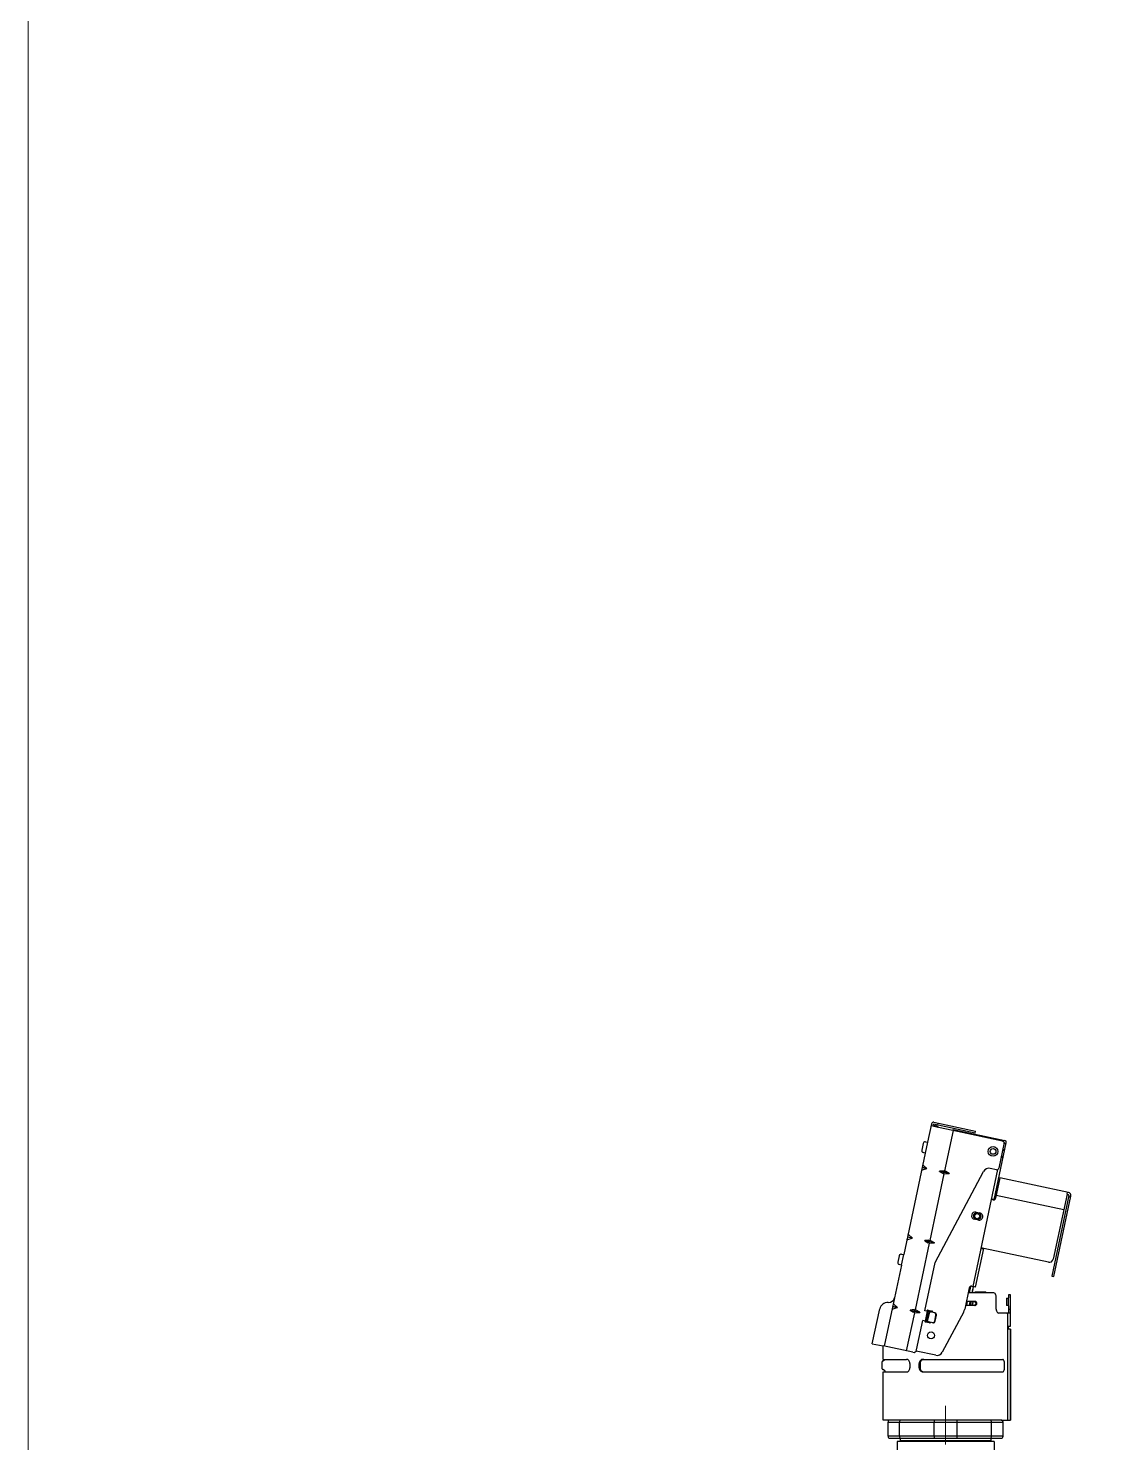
# Model space of a CAD drawing. Header units: millimetres. Extents: x 0 to 10987, y 0 to 7892.
# Drawn here: x 552 to 1081, y 5429 to 6125 of the extents above; entities that cross this region are included whole.
import ezdxf

# ---------------------------------------------------------------- set-up
doc = ezdxf.new("R2010")
doc.units = ezdxf.units.MM
doc.linetypes.add('CENTER2', pattern=[28.575, 19.05, -3.175, 3.175, -3.175])
doc.layers.add('01_外形線', color=7, linetype='Continuous', lineweight=25)
doc.layers.add('04_中心線', color=1, linetype='CENTER2', lineweight=9)

msp = doc.modelspace()

# ---------------------------------------------------------------- linework, layer by layer
at = {"layer": '01_外形線'}
for p, q in [((996.94, 5585.701), (995.017, 5576.653)), ((997.71, 5584.515), (996.732, 5584.723)), ((997.71, 5584.515), (997.918, 5585.493)), ((998.2, 5584.411), (997.71, 5584.515)), ((1018.459, 5581.127), (997.918, 5585.493)), ((998.126, 5586.471), (1018.667, 5582.105)), ((998.293, 5584.851), (998.2, 5584.411)), ((1000.387, 5583.946), (998.2, 5584.411)), ((999.565, 5584.581), (998.293, 5584.851)), ((999.178, 5584.203), (999.271, 5584.643)), ((999.471, 5584.14), (999.565, 5584.581)), ((1000.083, 5586.055), (999.875, 5585.077)), ((1007.492, 5582.436), (1000.387, 5583.946)), ((1003.556, 5562.518), (1007.777, 5582.375)), ((1007.596, 5582.925), (1007.492, 5582.436)), ((1031.946, 5577.238), (1007.492, 5582.436)), ((1007.596, 5582.925), (1033.028, 5577.519)), ((1008.47, 5582.228), (1008.574, 5582.717)), ((992.834, 5576.001), (992.144, 5572.756)), ((995.017, 5576.653), (993.874, 5571.273)), ((993.934, 5576.786), (995.017, 5576.653)), ((1018.459, 5581.127), (1018.667, 5582.105)), ((1027.848, 5548.338), (1033.798, 5576.333)), ((1030.093, 5578.143), (1029.989, 5577.654)), ((1032.82, 5576.541), (1030.128, 5563.878)), ((1030.967, 5577.446), (1031.071, 5577.935)), ((1031.946, 5577.238), (1032.05, 5577.727)), ((1032.689, 5576.569), (1032.82, 5576.541)), ((1033.694, 5575.844), (1032.716, 5576.052)), ((993.874, 5571.273), (983.27, 5521.388)), ((993.874, 5571.273), (992.83, 5571.592)), ((1032.213, 5568.874), (1031.234, 5569.082)), ((1032.317, 5569.364), (1031.338, 5569.571)), ((1032.014, 5572.75), (1032.992, 5572.543)), ((1032.118, 5573.24), (1033.096, 5573.032)), ((994.658, 5563.633), (992.354, 5564.123)), ((992.374, 5564.221), (994.679, 5563.731)), ((992.582, 5562.971), (994.658, 5563.633)), ((994.679, 5563.731), (993.052, 5565.18)), ((994.679, 5563.731), (994.658, 5563.633)), ((998.783, 5517.416), (1022.612, 5562.231)), ((1000.928, 5562.3), (1000.948, 5562.398)), ((1002.746, 5561.914), (1000.928, 5562.3)), ((1000.928, 5562.3), (1002.618, 5561.312)), ((1002.894, 5562.614), (1000.948, 5562.398)), ((1000.948, 5562.398), (1002.766, 5562.012)), ((1002.894, 5562.614), (1002.618, 5561.312)), ((1003.063, 5561.136), (1003.373, 5562.594)), ((1005.704, 5561.285), (1003.207, 5561.816)), ((1003.228, 5561.914), (1005.725, 5561.383)), ((1005.725, 5561.383), (1003.556, 5562.518)), ((1005.725, 5561.383), (1005.704, 5561.285)), ((1029.459, 5563.134), (1017.229, 5505.599)), ((1028.942, 5563.107), (1025.884, 5563.757)), ((996.279, 5528.283), (1003.261, 5561.131)), ((1003.261, 5561.131), (1005.704, 5561.285)), ((1030.645, 5559.061), (1028.524, 5549.084)), ((1064.391, 5551.888), (1030.645, 5559.061)), ((1026.423, 5548.508), (1027.338, 5548.314)), ((1026.58, 5548.627), (1026.549, 5548.481)), ((1026.894, 5548.664), (1026.842, 5548.419)), ((1027.872, 5548.456), (1026.894, 5548.664)), ((1062.057, 5543.314), (1028.8, 5550.383)), ((1064.568, 5550.317), (1056.148, 5510.702)), ((1063.694, 5551.014), (1056.895, 5519.028)), ((1057.126, 5510.494), (1065.546, 5550.109)), ((1063.694, 5551.014), (1063.902, 5551.992)), ((1063.694, 5551.014), (1064.183, 5550.91)), ((1065.442, 5549.62), (1064.464, 5549.828)), ((1018.873, 5542.19), (1020.829, 5541.774)), ((1020.081, 5538.253), (1018.125, 5538.668)), ((987.381, 5529.398), (985.077, 5529.888)), ((985.098, 5529.986), (987.402, 5529.496)), ((985.305, 5528.735), (987.381, 5529.398)), ((987.402, 5529.496), (985.775, 5530.945)), ((987.402, 5529.496), (987.381, 5529.398)), ((989.002, 5494.047), (995.984, 5526.895)), ((993.651, 5528.065), (993.672, 5528.163)), ((995.469, 5527.679), (993.651, 5528.065)), ((993.651, 5528.065), (995.341, 5527.076)), ((995.618, 5528.379), (993.672, 5528.163)), ((993.672, 5528.163), (995.489, 5527.777)), ((995.618, 5528.379), (995.341, 5527.076)), ((995.786, 5526.901), (996.096, 5528.359)), ((998.427, 5527.05), (995.93, 5527.581)), ((995.951, 5527.679), (998.448, 5527.148)), ((995.984, 5526.895), (998.427, 5527.05)), ((998.448, 5527.148), (996.279, 5528.283)), ((998.448, 5527.148), (998.427, 5527.05)), ((981.087, 5520.736), (980.397, 5517.491)), ((982.127, 5516.008), (983.27, 5521.388)), ((982.187, 5521.52), (983.27, 5521.388)), ((1018.697, 5505.287), (1022.727, 5524.246)), ((1022.727, 5524.246), (1021.333, 5524.543)), ((1021.455, 5524.517), (1021.425, 5524.377)), ((1021.749, 5524.454), (1021.697, 5524.21)), ((1021.697, 5524.21), (1022.675, 5524.002)), ((1054.523, 5517.488), (1022.727, 5524.246)), ((982.127, 5516.008), (978.733, 5500.042)), ((982.127, 5516.008), (981.083, 5516.327)), ((993.731, 5493.646), (998.783, 5517.416)), ((1016.113, 5505.632), (1015.438, 5502.455)), ((1015.64, 5502.455), (1016.331, 5505.704)), ((1016.74, 5505.703), (1017.718, 5505.495)), ((1056.148, 5510.702), (1057.126, 5510.494)), ((978.733, 5500.042), (973.652, 5476.138)), ((1015.554, 5504.932), (1013.309, 5494.369)), ((1017.072, 5502.455), (1015.028, 5502.455)), ((1017.47, 5505.547), (1016.813, 5502.455)), ((1017.072, 5502.455), (1017.718, 5505.495)), ((1018.253, 5502.455), (1017.072, 5502.455)), ((1018.697, 5505.287), (1017.718, 5505.495)), ((1018.288, 5502.602), (1018.253, 5502.455)), ((1024.075, 5502.455), (1018.253, 5502.455)), ((1023.66, 5502.755), (1018.483, 5502.755)), ((1018.503, 5502.455), (1018.562, 5502.696)), ((1018.562, 5502.696), (1023.767, 5502.696)), ((1023.767, 5502.696), (1024.075, 5502.455)), ((1027.587, 5502.455), (1024.075, 5502.455)), ((1028.822, 5494.455), (1028.822, 5500.455)), ((1033.877, 5499.755), (1034.677, 5499.755)), ((1033.877, 5499.755), (1033.877, 5496.155)), ((1035.877, 5501.455), (1034.877, 5501.455)), ((1034.877, 5501.455), (1034.877, 5499.955)), ((1034.877, 5495.955), (1034.877, 5499.955)), ((1035.877, 5485.955), (1035.877, 5501.455)), ((967.783, 5477.386), (971.424, 5494.513)), ((980.104, 5495.163), (977.8, 5495.653)), ((977.821, 5495.75), (980.125, 5495.261)), ((978.028, 5494.5), (980.104, 5495.163)), ((980.125, 5495.261), (978.498, 5496.71)), ((980.125, 5495.261), (980.104, 5495.163)), ((984.697, 5473.791), (988.707, 5492.66)), ((986.374, 5493.83), (986.395, 5493.928)), ((988.192, 5493.444), (986.374, 5493.83)), ((986.374, 5493.83), (988.064, 5492.841)), ((988.341, 5494.144), (986.395, 5493.928)), ((986.395, 5493.928), (988.213, 5493.541)), ((988.341, 5494.144), (988.064, 5492.841)), ((988.509, 5492.666), (988.819, 5494.123)), ((991.15, 5492.815), (988.653, 5493.346)), ((988.674, 5493.443), (991.171, 5492.913)), ((988.707, 5492.66), (991.15, 5492.815)), ((991.171, 5492.913), (989.002, 5494.047)), ((991.171, 5492.913), (991.15, 5492.815)), ((998.655, 5492.6), (993.731, 5493.646)), ((994.793, 5493.421), (993.753, 5488.53)), ((994.445, 5488.383), (995.485, 5493.274)), ((994.709, 5493.439), (994.725, 5493.513)), ((994.737, 5493.559), (996.668, 5493.148)), ((995.765, 5493.214), (994.74, 5493.55)), ((996.965, 5493.351), (994.891, 5493.791)), ((995.024, 5488.26), (996.063, 5493.151)), ((995.318, 5493.899), (997.274, 5493.483)), ((997.659, 5492.89), (997.644, 5492.815)), ((1012.835, 5493.065), (1002.283, 5473.173)), ((1018.393, 5496.205), (1013.699, 5496.205)), ((1014.535, 5498.205), (1014.109, 5496.205)), ((1018.393, 5498.205), (1014.124, 5498.205)), ((1014.312, 5496.205), (1014.737, 5498.205)), ((1015.909, 5498.205), (1015.484, 5496.205)), ((1015.744, 5496.205), (1016.169, 5498.205)), ((1016.136, 5496.205), (1016.616, 5498.205)), ((1017.233, 5498.205), (1016.753, 5496.205)), ((1017.536, 5498.205), (1017.052, 5496.205)), ((1034.029, 5492.455), (1029.942, 5492.455)), ((1034.677, 5496.155), (1033.877, 5496.155)), ((1035.682, 5492.455), (1034.029, 5492.455)), ((1034.496, 5439.755), (1034.496, 5492.455)), ((1034.53, 5439.755), (1034.53, 5492.455)), ((1034.877, 5495.955), (1034.877, 5494.455)), ((1034.877, 5494.455), (1035.877, 5494.455)), ((1034.877, 5494.455), (1034.877, 5492.65)), ((989.614, 5474.279), (992.691, 5488.756)), ((997.615, 5487.709), (992.691, 5488.756)), ((996.027, 5487.614), (994.071, 5488.03)), ((998.515, 5488.54), (999.139, 5491.475)), ((998.768, 5488.486), (998.515, 5488.54)), ((998.768, 5488.486), (999.392, 5491.421)), ((999.139, 5491.475), (999.392, 5491.421)), ((1034.642, 5485.955), (1034.53, 5485.955)), ((1034.642, 5485.955), (1034.642, 5484.455)), ((1034.642, 5485.955), (1035.877, 5485.955)), ((1034.642, 5484.455), (1034.53, 5484.455)), ((1035.902, 5484.455), (1034.642, 5484.455)), ((1035.876, 5439.755), (1035.876, 5484.455)), ((1035.902, 5484.455), (1035.902, 5439.755)), ((967.783, 5477.386), (973.119, 5476.252)), ((973.142, 5469.655), (973.142, 5476.247)), ((987.835, 5473.124), (973.142, 5476.247)), ((999.009, 5471.645), (989.352, 5473.698)), ((972.642, 5465.067), (972.642, 5468.442)), ((972.923, 5468.892), (973.862, 5469.349)), ((973.862, 5464.16), (972.923, 5464.618)), ((973.142, 5469.655), (974.121, 5469.655)), ((974.121, 5469.655), (984.654, 5469.655)), ((986.255, 5467.655), (986.255, 5465.455)), ((990.897, 5465.455), (990.897, 5467.655)), ((991.32, 5467.655), (991.32, 5465.455)), ((992.737, 5469.655), (1032.15, 5469.655)), ((1032.879, 5465.455), (1032.879, 5467.655)), ((973.142, 5439.755), (973.142, 5463.455)), ((973.142, 5463.455), (974.142, 5463.455)), ((974.142, 5463.455), (974.142, 5463.711)), ((974.142, 5463.455), (984.654, 5463.455)), ((992.737, 5463.455), (1032.15, 5463.455)), ((1031.242, 5439.755), (973.142, 5439.755)), ((975.542, 5431.755), (975.542, 5438.755)), ((975.542, 5438.755), (1032.242, 5438.755)), ((981.22, 5431.755), (981.22, 5438.755)), ((998.215, 5431.755), (998.215, 5438.755)), ((1009.57, 5431.755), (1009.57, 5438.755)), ((1026.565, 5431.755), (1026.565, 5438.755)), ((1031.242, 5439.755), (1035.902, 5439.755)), ((1032.242, 5431.755), (1032.242, 5438.755)), ((1032.242, 5431.755), (975.542, 5431.755)), ((976.542, 5430.755), (981.442, 5430.755)), ((1027.794, 5429.255), (979.991, 5429.255)), ((981.442, 5430.755), (1026.342, 5430.755)), ((981.642, 5429.455), (981.642, 5430.555)), ((1026.142, 5429.455), (981.642, 5429.455)), ((1026.142, 5430.555), (1026.142, 5429.455)), ((1026.342, 5430.755), (1031.242, 5430.755))]:
    msp.add_line(p, q, dxfattribs=at)
at = {"layer": '01_外形線', "linetype": 'Continuous'}
for p, q in [((979.991, 5429.255), (979.991, 5423.338)), ((1027.794, 5429.255), (1027.794, 5423.338))]:
    msp.add_line(p, q, dxfattribs=at)
at = {"layer": '01_外形線'}
for centre, radius in [((1027.275, 5572.097), 2.4), ((1027.275, 5572.097), 1.4), ((1019.484, 5540.22), 1.75), ((1019.484, 5540.22), 1.25), ((996.714, 5481.47), 1.75)]:
    msp.add_circle(centre, radius, dxfattribs=at)
for centre, radius, start, end in [((997.918, 5585.493), 1, 78, 168), ((999.315, 5583.407), 1.2, 26.682187, 78), ((993.812, 5575.793), 1, 83, 168), ((1031.738, 5576.26), 1, 348, 78), ((1032.82, 5576.541), 1, 348, 78), ((993.122, 5572.548), 1, 168, 253), ((992.277, 5563.036), 0.151, 168.191478, 206.231628), ((992.253, 5563.06), 0.144, 219.283, 270.165877), ((992.267, 5563.852), 0.936, 269.194578, 289.676913), ((992.747, 5565.245), 0.151, 129.768372, 167.808522), ((992.715, 5565.232), 0.144, 65.834123, 116.717), ((992.405, 5564.503), 0.936, 46.323087, 66.805422), ((1003.053, 5561.562), 1.08, 62.245089, 72.797836), ((1025.261, 5560.823), 3, 78, 152), ((1029.15, 5564.085), 1, 258, 348), ((1003.19, 5562.208), 1.08, 263.202164, 273.754911), ((1026.791, 5548.174), 0.501, 78.057715, 167.942285), ((1027.546, 5549.292), 1, 258, 287.54807), ((1027.546, 5549.292), 1, 287.54807, 348), ((1064.079, 5550.421), 0.5, 348, 78), ((1064.079, 5550.421), 1.5, 348, 78), ((1018.499, 5540.429), 1.8, 78, 258), ((1020.455, 5540.013), 1.8, 258, 78), ((985, 5528.801), 0.151, 168.191478, 206.231628), ((984.977, 5528.825), 0.144, 219.283, 270.165877), ((984.99, 5529.617), 0.936, 269.194578, 289.676913), ((985.47, 5531.01), 0.151, 129.768372, 167.808522), ((985.438, 5530.997), 0.144, 65.834123, 116.717), ((985.129, 5530.268), 0.936, 46.323087, 66.805422), ((995.914, 5527.973), 1.08, 263.202164, 273.754911), ((995.776, 5527.327), 1.08, 62.245089, 72.797836), ((982.065, 5520.528), 1, 83, 168), ((1021.801, 5524.699), 0.501, 168.061085, 257.938915), ((981.375, 5517.283), 1, 168, 253), ((1054.939, 5519.444), 2, 258, 348), ((1016.532, 5504.724), 1, 78, 168), ((975.799, 5500.666), 3, 266.395638, 348.000541), ((1018.483, 5502.555), 0.2, 90, 166.5), ((1018.467, 5502.529), 0.193, 60.326199, 157.806824), ((1018.472, 5502.657), 0.0982, 23.43996, 83.870383), ((1017.77, 5502.717), 0.714, 0.342889, 3.076479), ((1023.655, 5502.617), 0.137, 34.965198, 88.023261), ((1027.541, 5501.458), 0.998, 38.479201, 87.382928), ((1026.172, 5500.529), 2.65, 358.389856, 35.783122), ((1034.677, 5499.955), 0.2, 270, 0), ((975.336, 5493.682), 4, 86.19762, 168), ((977.724, 5494.566), 0.151, 168.191478, 206.231628), ((977.7, 5494.59), 0.144, 219.283, 270.165877), ((977.713, 5495.382), 0.936, 269.194578, 289.676913), ((978.193, 5496.774), 0.151, 129.768372, 167.808522), ((978.161, 5496.762), 0.144, 65.834123, 116.717), ((977.852, 5496.033), 0.936, 46.323087, 66.805422), ((988.637, 5493.737), 1.08, 263.202164, 273.754911), ((988.499, 5493.092), 1.08, 62.245089, 72.797836), ((995.214, 5493.409), 0.5, 78, 168), ((995.297, 5495.65), 2.86, 294.953269, 311.305877), ((997.17, 5492.994), 0.5, 348, 78), ((998.18, 5491.695), 0.983, 347.02424, 76.989815), ((998.434, 5491.642), 0.983, 347.02424, 76.989815), ((1008.418, 5495.408), 5, 332.054604, 348), ((1017.893, 5497.406), 0.799, 41.168037, 90), ((1017.893, 5497.004), 0.799, 270, 318.831963), ((1018.393, 5497.406), 0.799, 41.168037, 90), ((1018.393, 5497.004), 0.799, 270, 318.831963), ((1017.663, 5497.205), 1.104, 318.831963, 41.168037), ((1018.163, 5497.205), 1.104, 318.831963, 41.168037), ((1031.471, 5494.38), 2.65, 178.389856, 215.783122), ((1030.175, 5493.54), 1.11, 219.736895, 257.887555), ((1033.833, 5495.245), 2.797, 274.008161, 291.908308), ((1034.677, 5495.955), 0.2, 0, 90), ((1035.674, 5492.658), 0.203, 272.269805, 357.730195), ((994.175, 5488.519), 0.5, 176.808269, 258), ((996.131, 5488.103), 0.5, 258, 339.191731), ((997.55, 5488.728), 0.983, 259.010185, 348.97576), ((997.803, 5488.674), 0.983, 259.010185, 348.97576), ((988.147, 5474.591), 1.5, 258, 348), ((999.633, 5474.579), 3, 258, 332.054604), ((973.142, 5468.442), 0.5, 116, 180), ((973.142, 5465.067), 0.5, 180, 244), ((973.642, 5469.799), 0.5, 296, 343.257727), ((973.642, 5463.711), 0.5, 0, 64), ((984.654, 5468.27), 1.385, 38.676552, 90), ((984.654, 5464.84), 1.385, 270, 321.323448), ((983.886, 5467.655), 2.369, 0, 38.676552), ((983.886, 5465.455), 2.369, 321.323448, 0), ((993.021, 5467.655), 2.124, 137.369516, 180), ((993.021, 5465.455), 2.124, 180, 222.630484), ((993.444, 5467.655), 2.124, 137.369516, 180), ((993.444, 5465.455), 2.124, 180, 222.630484), ((992.738, 5467.915), 1.739, 90, 137.369516), ((992.738, 5465.194), 1.739, 222.630484, 270), ((993.161, 5467.915), 1.739, 90, 137.369516), ((993.161, 5465.194), 1.739, 222.630484, 270), ((1032.123, 5469.239), 0.416, 38.451414, 86.311443), ((1030.819, 5468.362), 1.987, 12.209388, 34.889752), ((1030.819, 5464.748), 1.987, 325.110248, 347.790612), ((1027.303, 5467.643), 5.576, 0.118785, 11.781454), ((1027.303, 5465.466), 5.576, 348.218546, 359.881215), ((1032.123, 5463.87), 0.416, 273.688557, 321.548586), ((976.542, 5438.755), 1, 89.999956, 180.000044), ((982.56, 5438.779), 1.341, 153.074723, 181.042036), ((981.922, 5439.154), 0.604, 95.252134, 157.336037), ((1000.44, 5438.784), 2.225, 161.081809, 180.746192), ((998.73, 5439.37), 0.417, 112.795762, 161.108716), ((1009.055, 5439.37), 0.417, 18.891284, 67.204238), ((1007.345, 5438.784), 2.225, 359.253808, 18.918191), ((1025.863, 5439.154), 0.604, 22.663963, 84.747866), ((1025.225, 5438.779), 1.341, 358.957964, 26.925277), ((1031.242, 5438.755), 1, 0.000044, 89.999956), ((976.542, 5431.755), 1, 180.000043, 269.999957), ((982.56, 5431.73), 1.341, 178.957964, 206.925277), ((981.922, 5431.356), 0.604, 202.663963, 264.747866), ((981.442, 5430.555), 0.2, 0, 90), ((1000.44, 5431.726), 2.225, 179.253808, 198.918191), ((998.73, 5431.139), 0.417, 198.891284, 247.204238), ((1009.055, 5431.139), 0.417, 292.795762, 341.108716), ((1007.345, 5431.726), 2.225, 341.081809, 0.746192), ((1025.863, 5431.356), 0.604, 275.252134, 337.336037), ((1026.342, 5430.555), 0.2, 90, 180), ((1026.342, 5430.555), 0.2, 90, 180), ((1025.225, 5431.73), 1.341, 333.074723, 1.042036), ((1031.242, 5431.755), 1, 269.999955, 0.000045)]:
    msp.add_arc(centre, radius, start, end, dxfattribs=at)
at = {"layer": '04_中心線'}
msp.add_line((1003.892, 5446.702), (1003.892, 5101.872), dxfattribs=at)
at = {"layer": 'Defpoints', "color": 3, "lineweight": 0}
msp.add_lwpolyline([(4906.487, 4114.794), (552.041, 4114.794), (552.041, 7172.84), (4906.487, 7172.84)], close=True, dxfattribs=at)

doc.saveas('drawing.dxf')
